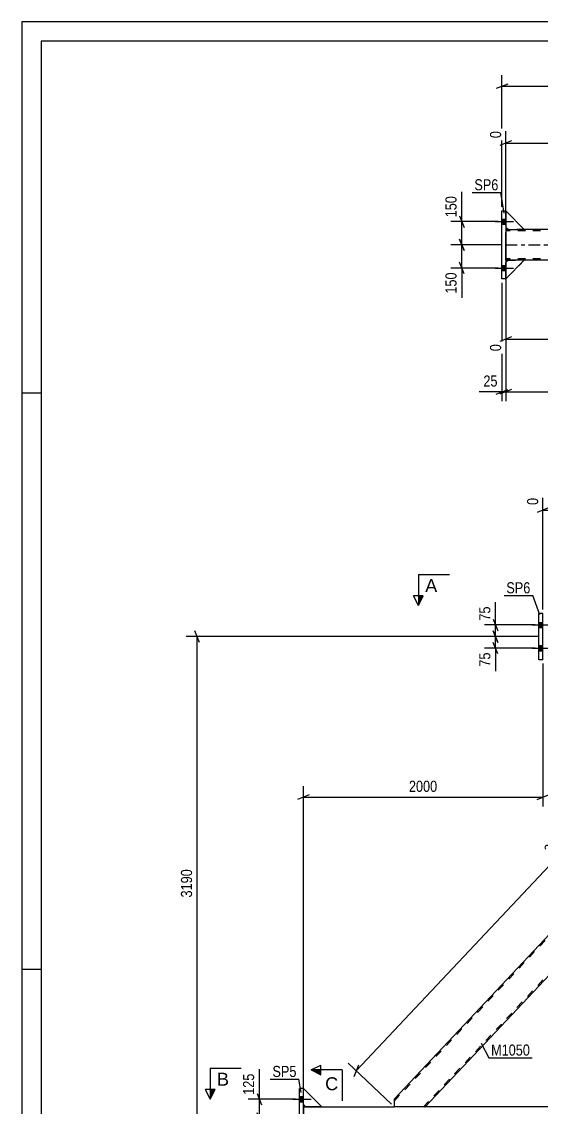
# Model space of a CAD drawing. Header units: millimetres. Extents: x -153 to 1036, y -682 to 159.
# Drawn here: x -152.8 to -18.5, y -121.7 to 158.9 of the extents above; entities that cross this region are included whole.
import ezdxf

# ---------------------------------------------------------------- set-up
doc = ezdxf.new("R2010")
doc.units = ezdxf.units.MM
doc.linetypes.add('DXK_LINE_DOT2', pattern=[3.9198, 1.9599, -1.9599])
doc.linetypes.add('DXK_LINE_DOT3', pattern=[5.9187, 2.979, -0.9799, 0.9799, -0.9799])
doc.styles.add('Arial', font='ARIAL.TTF', dxfattribs={"height": 0.2})
doc.styles.add('Arial Narrow', font='ARIALN.TTF', dxfattribs={"height": 0.2})

# ---------------------------------------------------------------- blocks, each defined once
blk = doc.blocks.new('Unknown-761548098-1163')
at = {"color": 5, "linetype": 'Continuous'}
for p, q in [((1036.19, 158.95), (-152.81, 158.95)), ((-152.81, 158.95), (-152.81, -682.05)), ((1031.19, 153.95), (-147.81, 153.95)), ((-147.81, 153.95), (-147.81, -677.05)), ((-147.81, 62.95), (-152.81, 62.95)), ((-147.81, -86.05), (-152.81, -86.05))]:
    blk.add_line(p, q, dxfattribs=at)
blk = doc.blocks.new('Part-761548098-1551 - 1400')
at = {"color": 2, "linetype": 'Continuous'}
for p, q in [((-81, -138.4), (-81, -116.8)), ((-80, -116.8), (-81, -116.8)), ((-80, -138.4), (-80, -116.8)), ((-80, -138.4), (-81, -138.4))]:
    blk.add_line(p, q, dxfattribs=at)
blk = doc.blocks.new('Part-761548098-1566 - 1400')
at = {"color": 2, "linetype": 'Continuous'}
for p, q in [((-19.1, -6), (-19.1, 6)), ((-18.1, 6), (-19.1, 6)), ((-18.1, -6), (-18.1, 6)), ((-18.1, -6), (-19.1, -6))]:
    blk.add_line(p, q, dxfattribs=at)
blk = doc.blocks.new('Part-761548098-1634 - 1400')
at = {"color": 2, "linetype": 'Continuous'}
for p, q in [((-56.46, -119.54), (50.32, -6)), ((58.26, -8.06), (5.84, -63.8)), ((54.41, -6), (50.38, -6)), ((-48.51, -121.6), (0.9, -69.05)), ((-56.46, -121.6), (-56.46, -119.54)), ((-48.58, -121.6), (-56.46, -121.6))]:
    blk.add_line(p, q, dxfattribs=at)
at = {"color": 7, "linetype": 'DXK_LINE_DOT2'}
for p, q in [((-56.46, -120), (50.76, -6)), ((-48.95, -121.6), (58.26, -7.59)), ((50.38, -6), (50.32, -6)), ((54.41, -6), (58.26, -6)), ((58.26, -6), (58.26, -8.06)), ((0.9, -69.05), (5.84, -63.8)), ((-48.58, -121.6), (-48.51, -121.6))]:
    blk.add_line(p, q, dxfattribs=at)
blk = doc.blocks.new('Part-761548098-1790 - 1400')
at = {"color": 7, "linetype": 'DXK_LINE_DOT2'}
for p, q in [((-80, -121), (-80, -116.8)), ((-80, -116.8), (-75.2, -121.6)), ((-79.4, -121.6), (-80, -121)), ((-75.2, -121.6), (-79.4, -121.6))]:
    blk.add_line(p, q, dxfattribs=at)
blk = doc.blocks.new('Part-761548098-1793 - 1400')
at = {"color": 2, "linetype": 'Continuous'}
for p, q in [((-80, -121), (-80, -116.8)), ((-80, -116.8), (-75.2, -121.6)), ((-79.4, -121.6), (-80, -121)), ((-75.2, -121.6), (-79.4, -121.6))]:
    blk.add_line(p, q, dxfattribs=at)
blk = doc.blocks.new('Part-761548098-1859 - 1400')
at = {"color": 2, "linetype": 'Continuous'}
for p, q in [((-80, -121.6), (-67.2, -121.6)), ((-67.1, -121.6), (-56.46, -121.6)), ((50.38, -121.6), (-48.58, -121.6))]:
    blk.add_line(p, q, dxfattribs=at)
at = {"color": 7, "linetype": 'DXK_LINE_DOT2'}
for p, q in [((-80, -121.6), (-80, -133.6)), ((-48.58, -121.6), (-56.46, -121.6))]:
    blk.add_line(p, q, dxfattribs=at)
blk = doc.blocks.new('Bolt-761548098-2045 - 1400')
at = {"linetype": 'Continuous'}
for points in [[(-81, -118.94), (-81, -120.26), (-80, -120.26), (-80, -118.94)], [(-81, -118.94), (-81, -120.26), (-80, -120.26), (-80, -118.94)], [(-81, -118.94), (-81, -120.26), (-80, -120.26), (-80, -118.94)], [(-81, -123.94), (-81, -125.26), (-80, -125.26), (-80, -123.94)], [(-81, -123.94), (-81, -125.26), (-80, -125.26), (-80, -123.94)], [(-81, -129.94), (-81, -131.26), (-80, -131.26), (-80, -129.94)], [(-81, -129.94), (-81, -131.26), (-80, -131.26), (-80, -129.94)], [(-81, -134.94), (-81, -136.26), (-80, -136.26), (-80, -134.94)], [(-81, -134.94), (-81, -136.26), (-80, -136.26), (-80, -134.94)], [(-81, -134.94), (-81, -136.26), (-80, -136.26), (-80, -134.94)]]:
    blk.add_hatch(color=1, dxfattribs=at).paths.add_polyline_path(points)
at = {"color": 1, "linetype": 'Continuous'}
for p, q in [((-82.76, -119.6), (-78, -119.6)), ((-82.76, -119.6), (-78, -119.6)), ((-82.76, -119.6), (-78, -119.6)), ((-81, -118.94), (-80, -118.94)), ((-81, -118.94), (-80, -118.94)), ((-81, -118.94), (-80, -118.94)), ((-81, -120.26), (-80, -120.26)), ((-81, -120.26), (-80, -120.26)), ((-81, -120.26), (-80, -120.26)), ((-82.76, -124.6), (-78, -124.6)), ((-82.76, -124.6), (-78, -124.6)), ((-81, -123.94), (-80, -123.94)), ((-81, -123.94), (-80, -123.94)), ((-81, -125.26), (-80, -125.26)), ((-81, -125.26), (-80, -125.26)), ((-82.76, -130.6), (-78, -130.6)), ((-82.76, -130.6), (-78, -130.6)), ((-81, -129.94), (-80, -129.94)), ((-81, -129.94), (-80, -129.94)), ((-81, -131.26), (-80, -131.26)), ((-81, -131.26), (-80, -131.26)), ((-82.76, -135.6), (-78, -135.6)), ((-82.76, -135.6), (-78, -135.6)), ((-82.76, -135.6), (-78, -135.6)), ((-81, -134.94), (-80, -134.94)), ((-81, -134.94), (-80, -134.94)), ((-81, -134.94), (-80, -134.94)), ((-81, -136.26), (-80, -136.26)), ((-81, -136.26), (-80, -136.26)), ((-81, -136.26), (-80, -136.26))]:
    blk.add_line(p, q, dxfattribs=at)
blk = doc.blocks.new('Bolt-761548098-2051 - 1400')
at = {"linetype": 'Continuous'}
for points in [[(-19.1, 3.66), (-19.1, 2.34), (-18.1, 2.34), (-18.1, 3.66)], [(-19.1, 3.66), (-19.1, 2.34), (-18.1, 2.34), (-18.1, 3.66)], [(-19.1, -2.34), (-19.1, -3.66), (-18.1, -3.66), (-18.1, -2.34)], [(-19.1, -2.34), (-19.1, -3.66), (-18.1, -3.66), (-18.1, -2.34)]]:
    blk.add_hatch(color=1, dxfattribs=at).paths.add_polyline_path(points)
at = {"color": 1, "linetype": 'Continuous'}
for p, q in [((-20.86, 3), (-16.1, 3)), ((-20.86, 3), (-16.1, 3)), ((-19.1, 3.66), (-18.1, 3.66)), ((-19.1, 3.66), (-18.1, 3.66)), ((-19.1, 2.34), (-18.1, 2.34)), ((-19.1, 2.34), (-18.1, 2.34)), ((-19.1, -2.34), (-18.1, -2.34)), ((-19.1, -2.34), (-18.1, -2.34)), ((-20.86, -3), (-16.1, -3)), ((-20.86, -3), (-16.1, -3)), ((-19.1, -3.66), (-18.1, -3.66)), ((-19.1, -3.66), (-18.1, -3.66))]:
    blk.add_line(p, q, dxfattribs=at)
blk = doc.blocks.new('Part-761548098-4681 - 4503')
at = {"color": 2, "linetype": 'Continuous'}
for p, q in [((-27.08, 105.26), (-27.68, 105.26)), ((-27.68, 98.06), (-27.68, 104.46)), ((49.32, 105.26), (-22.88, 105.26)), ((-27.08, 97.26), (-27.68, 97.26)), ((49.33, 97.26), (-22.88, 97.26))]:
    blk.add_line(p, q, dxfattribs=at)
at = {"color": 7, "linetype": 'DXK_LINE_DOT2'}
for p, q in [((-27.68, 105.26), (-27.68, 104.46)), ((-27.68, 105.26), (-27.68, 105.02)), ((910.31, 104.86), (-27.68, 104.86)), ((-22.88, 105.26), (-27.08, 105.26)), ((-27.68, 97.26), (-27.68, 98.06)), ((910.31, 97.66), (-27.68, 97.66)), ((-22.88, 97.26), (-27.08, 97.26))]:
    blk.add_line(p, q, dxfattribs=at)
at = {"color": 7, "linetype": 'DXK_LINE_DOT3'}
blk.add_line((-27.68, 101.26), (910.31, 101.26), dxfattribs=at)
blk = doc.blocks.new('Part-761548098-4701 - 4503')
at = {"color": 7, "linetype": 'DXK_LINE_DOT2'}
for p, q in [((-27.68, 96.66), (-27.08, 97.26)), ((-22.88, 97.26), (-27.68, 92.46)), ((-27.68, 92.46), (-27.68, 96.66)), ((-27.08, 97.26), (-22.88, 97.26))]:
    blk.add_line(p, q, dxfattribs=at)
blk = doc.blocks.new('Part-761548098-4707 - 4503')
at = {"color": 7, "linetype": 'DXK_LINE_DOT2'}
for p, q in [((-27.68, 96.66), (-27.08, 97.26)), ((-22.88, 97.26), (-27.68, 92.46)), ((-27.68, 92.46), (-27.68, 96.66)), ((-27.08, 97.26), (-22.88, 97.26))]:
    blk.add_line(p, q, dxfattribs=at)
blk = doc.blocks.new('Bolt-761548098-4625 - 4503')
at = {"linetype": 'Continuous'}
for points in [[(-27.68, 106.6), (-27.68, 107.92), (-28.68, 107.92), (-28.68, 106.6)], [(-27.68, 106.6), (-27.68, 107.92), (-28.68, 107.92), (-28.68, 106.6)], [(-27.68, 94.6), (-27.68, 95.92), (-28.68, 95.92), (-28.68, 94.6)], [(-27.68, 94.6), (-27.68, 95.92), (-28.68, 95.92), (-28.68, 94.6)]]:
    blk.add_hatch(color=1, dxfattribs=at).paths.add_polyline_path(points)
at = {"color": 1, "linetype": 'Continuous'}
for p, q in [((-30.44, 107.26), (-25.68, 107.26)), ((-30.44, 107.26), (-25.68, 107.26)), ((-28.68, 107.92), (-27.68, 107.92)), ((-28.68, 107.92), (-27.68, 107.92)), ((-28.68, 106.6), (-27.68, 106.6)), ((-28.68, 106.6), (-27.68, 106.6)), ((-28.68, 95.92), (-27.68, 95.92)), ((-28.68, 95.92), (-27.68, 95.92)), ((-30.44, 95.26), (-25.68, 95.26)), ((-30.44, 95.26), (-25.68, 95.26)), ((-28.68, 94.6), (-27.68, 94.6)), ((-28.68, 94.6), (-27.68, 94.6))]:
    blk.add_line(p, q, dxfattribs=at)
blk = doc.blocks.new('Part-761548098-4704 - 4503')
at = {"color": 2, "linetype": 'Continuous'}
for p, q in [((-27.68, 96.66), (-27.08, 97.26)), ((-22.88, 97.26), (-27.68, 92.46)), ((-27.68, 92.46), (-27.68, 96.66)), ((-22.88, 97.26), (-27.08, 97.26))]:
    blk.add_line(p, q, dxfattribs=at)
blk = doc.blocks.new('Part-761548098-4710 - 4503')
at = {"color": 7, "linetype": 'DXK_LINE_DOT2'}
for p, q in [((-22.88, 105.26), (-27.68, 110.06)), ((-27.68, 110.06), (-27.68, 105.86)), ((-27.68, 105.86), (-27.08, 105.26)), ((-27.08, 105.26), (-22.88, 105.26))]:
    blk.add_line(p, q, dxfattribs=at)
blk = doc.blocks.new('Part-761548098-4713 - 4503')
at = {"color": 2, "linetype": 'Continuous'}
for p, q in [((-22.88, 105.26), (-27.68, 110.06)), ((-27.68, 110.06), (-27.68, 105.86)), ((-27.68, 105.86), (-27.08, 105.26)), ((-27.08, 105.26), (-22.88, 105.26))]:
    blk.add_line(p, q, dxfattribs=at)
blk = doc.blocks.new('Part-761548098-4716 - 4503')
at = {"color": 7, "linetype": 'DXK_LINE_DOT2'}
for p, q in [((-22.88, 105.26), (-27.68, 110.06)), ((-27.68, 110.06), (-27.68, 105.86)), ((-27.68, 105.86), (-27.08, 105.26)), ((-27.08, 105.26), (-22.88, 105.26))]:
    blk.add_line(p, q, dxfattribs=at)
blk = doc.blocks.new('Part-761548098-4739 - 4503')
at = {"color": 2, "linetype": 'Continuous'}
for p, q in [((-28.68, 110.06), (-27.68, 110.06)), ((-28.68, 92.46), (-28.68, 110.06)), ((-27.68, 110.06), (-27.68, 92.46)), ((-27.68, 92.46), (-28.68, 92.46))]:
    blk.add_line(p, q, dxfattribs=at)
blk = doc.blocks.new('StraightDimension-761548098-3275 - 1400')
at = {"color": 7, "linetype": 'Continuous'}
for p, q in [((-18.1, -7), (-18.1, -43.9)), ((-80, -120.6), (-80, -38.65)), ((-78.5, -40.9), (-81.5, -42.1)), ((-80, -41.5), (-18.1, -41.5)), ((-19.6, -42.1), (-16.6, -40.9))]:
    blk.add_line(p, q, dxfattribs=at)
at = {"color": 0}
blk.add_wipeout([(-44.79, -40.75), (-44.79, -36.55), (-53.31, -36.55), (-53.31, -40.75)], dxfattribs=at)
at = {"color": 3, "style": 'Arial Narrow'}
blk.add_text('2000', height=2.863, dxfattribs=at).set_placement((-52.71, -40.15))
blk = doc.blocks.new('StraightDimension-761548098-3308 - 1400')
at = {"color": 7, "linetype": 'Continuous'}
for p, q in [((-20.1, 0), (-110.28, 0)), ((-106.83, -1.5), (-108.03, 1.5)), ((-107.43, -127.6), (-107.43, 0)), ((-108.03, -126.1), (-106.83, -129.1)), ((-81, -127.6), (-110.28, -127.6))]:
    blk.add_line(p, q, dxfattribs=at)
at = {"color": 0}
blk.add_wipeout([(-108.18, -59.54), (-112.38, -59.54), (-112.38, -68.06), (-108.18, -68.06)], dxfattribs=at)
at = {"color": 3, "style": 'Arial Narrow'}
blk.add_text('3190', height=2.863, rotation=90.0002, dxfattribs=at).set_placement((-108.78, -67.46))
blk = doc.blocks.new('StraightDimension-761548098-11897 - 1400')
at = {"color": 7, "linetype": 'Continuous'}
for p, q in [((-20.1, 3), (-33.17, 3)), ((-30.92, 4.5), (-29.72, 1.5)), ((-30.32, 0), (-30.32, 3)), ((-19.1, 0), (-33.17, 0)), ((-29.72, -1.5), (-30.92, 1.5))]:
    blk.add_line(p, q, dxfattribs=at)
at = {"color": 0}
blk.add_wipeout([(-31.07, 8.38), (-35.27, 8.38), (-35.27, 3.52), (-31.07, 3.52)], dxfattribs=at)
at = {"color": 7, "linetype": 'Continuous'}
blk.add_line((-30.32, 3), (-30.32, 8.91), dxfattribs=at)
blk.add_line((-30.32, 3), (-30.32, 8.91), dxfattribs=at)
at = {"color": 3, "style": 'Arial Narrow'}
blk.add_text('75', height=2.863, rotation=90.0002, dxfattribs=at).set_placement((-31.67, 4.12))
blk = doc.blocks.new('StraightDimension-761548098-11898 - 1400')
at = {"color": 7, "linetype": 'Continuous'}
for p, q in [((-19.1, 0), (-33.17, 0)), ((-30.92, 1.5), (-29.72, -1.5)), ((-30.32, -3), (-30.32, 0)), ((-29.72, -4.5), (-30.92, -1.5)), ((-20.1, -3), (-33.17, -3))]:
    blk.add_line(p, q, dxfattribs=at)
at = {"color": 0}
blk.add_wipeout([(-31.07, -3.53), (-35.27, -3.53), (-35.27, -8.38), (-31.07, -8.38)], dxfattribs=at)
at = {"color": 7, "linetype": 'Continuous'}
blk.add_line((-30.32, -3), (-30.32, -8.91), dxfattribs=at)
blk.add_line((-30.32, -3), (-30.32, -8.91), dxfattribs=at)
at = {"color": 3, "style": 'Arial Narrow'}
blk.add_text('75', height=2.863, rotation=90.0002, dxfattribs=at).set_placement((-31.67, -7.78))
blk = doc.blocks.new('StraightDimension-761548098-11916 - 1400')
at = {"color": 7, "linetype": 'Continuous'}
for p, q in [((-82, -119.6), (-94.23, -119.6)), ((-91.98, -118.1), (-90.78, -121.1)), ((-91.38, -124.6), (-91.38, -119.6)), ((-90.78, -126.1), (-91.98, -123.1)), ((-82, -124.6), (-94.23, -124.6))]:
    blk.add_line(p, q, dxfattribs=at)
at = {"color": 0}
blk.add_wipeout([(-92.13, -112.39), (-96.33, -112.39), (-96.33, -119.07), (-92.13, -119.07)], dxfattribs=at)
at = {"color": 7, "linetype": 'Continuous'}
blk.add_line((-91.38, -119.6), (-91.38, -111.87), dxfattribs=at)
blk.add_line((-91.38, -119.6), (-91.38, -111.87), dxfattribs=at)
at = {"color": 3, "style": 'Arial Narrow'}
blk.add_text('125', height=2.863, rotation=90.0002, dxfattribs=at).set_placement((-92.73, -118.47))
blk = doc.blocks.new('StraightDimension-761548098-15268 - 1400')
at = {"color": 7, "linetype": 'Continuous'}
for p, q in [((50.32, -5), (50.32, 41.32)), ((-18.1, 7), (-18.1, 35.84)), ((-16.6, 33.31), (-19.6, 32.11)), ((-18.1, 32.71), (50.32, 32.71)), ((48.82, 32.11), (51.82, 33.31))]:
    blk.add_line(p, q, dxfattribs=at)
at = {"color": 0, "linetype": 'Continuous'}
for points in [[(49.72, 41.92), (45.52, 41.92), (45.52, 33.41), (49.72, 33.41)], [(-18.7, 36.44), (-22.9, 36.44), (-22.9, 33.41), (-18.7, 33.41)]]:
    blk.add_wipeout(points, dxfattribs=at)
at = {"color": 0}
blk.add_wipeout([(20.37, 33.46), (20.37, 37.66), (11.85, 37.66), (11.85, 33.46)], dxfattribs=at)
at = {"color": 3, "linetype": 'Continuous', "style": 'Arial Narrow'}
for s, height, p in [('1710', 2.863, (49.12, 34.01)), ('0', 2.86, (-19.3, 34.01))]:
    blk.add_text(s, height=height, rotation=90.0002, dxfattribs=at).set_placement(p)
at = {"color": 3, "style": 'Arial Narrow'}
blk.add_text('1710', height=2.863, dxfattribs=at).set_placement((12.45, 34.06))
blk = doc.blocks.new('StraightDimension-761548098-19201 - 1400')
at = {"color": 7, "linetype": 'Continuous'}
for p, q in [((49.59, -5.31), (39.36, 4.31)), ((40.84, 0.85), (42.03, 3.86)), ((-66.37, -112.28), (41.43, 2.35)), ((-57.19, -120.91), (-68.45, -110.33)), ((-65.78, -110.78), (-66.96, -113.78))]:
    blk.add_line(p, q, dxfattribs=at)
at = {"color": 0}
blk.add_wipeout([(-10.1, -51.35), (-13.16, -48.47), (-18.99, -54.67), (-15.93, -57.55)], dxfattribs=at)
at = {"color": 3, "style": 'Arial Narrow'}
blk.add_text('3934', height=2.863, rotation=46.7591, dxfattribs=at).set_placement((-15.96, -56.7))
blk = doc.blocks.new('StraightDimension-761548098-11815 - 4503')
at = {"color": 7, "linetype": 'Continuous'}
for p, q in [((-28.68, 111.06), (-28.68, 145.09)), ((-27.18, 142.84), (-30.18, 141.64)), ((-28.68, 142.24), (911.31, 142.24))]:
    blk.add_line(p, q, dxfattribs=at)
blk = doc.blocks.new('StraightDimension-761548098-11749 - 4503')
at = {"color": 7, "linetype": 'Continuous'}
for p, q in [((-27.68, 91.46), (-27.68, 60.88)), ((-26.18, 63.88), (-29.18, 62.68)), ((-27.68, 63.28), (910.32, 63.28))]:
    blk.add_line(p, q, dxfattribs=at)
blk = doc.blocks.new('StraightDimension-761548098-11750 - 4503')
at = {"color": 7, "linetype": 'Continuous'}
for p, q in [((-28.68, 91.46), (-28.68, 60.88)), ((-27.68, 91.46), (-27.68, 60.88)), ((-30.18, 62.68), (-27.18, 63.88)), ((-26.18, 63.88), (-29.18, 62.68)), ((-28.68, 63.28), (-27.68, 63.28))]:
    blk.add_line(p, q, dxfattribs=at)
at = {"color": 0}
blk.add_wipeout([(-29.21, 64.03), (-29.21, 68.23), (-34.06, 68.23), (-34.06, 64.03)], dxfattribs=at)
at = {"color": 7, "linetype": 'Continuous'}
blk.add_line((-28.68, 63.28), (-34.59, 63.28), dxfattribs=at)
blk.add_line((-28.68, 63.28), (-34.59, 63.28), dxfattribs=at)
at = {"color": 3, "style": 'Arial Narrow'}
blk.add_text('25', height=2.863, dxfattribs=at).set_placement((-33.46, 64.63))
blk = doc.blocks.new('StraightDimension-761548098-4860 - 4503')
at = {"color": 7, "linetype": 'Continuous'}
for p, q in [((49.33, 110.77), (49.33, 136.16)), ((-27.68, 106.26), (-27.68, 130.67)), ((-26.18, 128.14), (-29.18, 126.94)), ((-27.68, 127.54), (49.33, 127.54)), ((47.83, 126.94), (50.83, 128.14))]:
    blk.add_line(p, q, dxfattribs=at)
at = {"color": 0, "linetype": 'Continuous'}
for points in [[(48.73, 136.76), (44.53, 136.76), (44.53, 128.24), (48.73, 128.24)], [(-28.28, 131.27), (-32.48, 131.27), (-32.48, 128.24), (-28.28, 128.24)]]:
    blk.add_wipeout(points, dxfattribs=at)
at = {"color": 0}
blk.add_wipeout([(15.08, 128.29), (15.08, 132.49), (6.57, 132.49), (6.57, 128.29)], dxfattribs=at)
at = {"color": 3, "linetype": 'Continuous', "style": 'Arial Narrow'}
for s, height, p in [('1925', 2.863, (48.13, 128.84)), ('0', 2.86, (-28.88, 128.84))]:
    blk.add_text(s, height=height, rotation=90.0002, dxfattribs=at).set_placement(p)
at = {"color": 3, "style": 'Arial Narrow'}
blk.add_text('1925', height=2.863, dxfattribs=at).set_placement((7.17, 128.89))
blk = doc.blocks.new('StraightDimension-761548098-11708 - 4503')
at = {"color": 7, "linetype": 'Continuous'}
for p, q in [((-27.68, 96.26), (-27.68, 73.76)), ((49.33, 87.89), (49.33, 68.27)), ((-26.18, 77.49), (-29.18, 76.29)), ((-27.68, 76.89), (49.33, 76.89)), ((47.83, 76.29), (50.83, 77.49))]:
    blk.add_line(p, q, dxfattribs=at)
at = {"color": 0}
blk.add_wipeout([(15.08, 77.64), (15.08, 81.84), (6.57, 81.84), (6.57, 77.64)], dxfattribs=at)
at = {"color": 0, "linetype": 'Continuous'}
for points in [[(-28.28, 76.19), (-32.48, 76.19), (-32.48, 73.16), (-28.28, 73.16)], [(48.73, 76.19), (44.53, 76.19), (44.53, 67.67), (48.73, 67.67)]]:
    blk.add_wipeout(points, dxfattribs=at)
at = {"color": 3, "style": 'Arial Narrow'}
blk.add_text('1925', height=2.863, dxfattribs=at).set_placement((7.17, 78.24))
at = {"color": 3, "linetype": 'Continuous', "style": 'Arial Narrow'}
for s, height, p in [('0', 2.86, (-28.88, 73.76)), ('1925', 2.863, (48.13, 68.27))]:
    blk.add_text(s, height=height, rotation=90.0002, dxfattribs=at).set_placement(p)
blk = doc.blocks.new('StraightDimension-761548098-11826 - 4503')
at = {"color": 7, "linetype": 'Continuous'}
for p, q in [((-29.68, 107.26), (-41.91, 107.26)), ((-39.66, 108.76), (-38.46, 105.76)), ((-39.06, 101.26), (-39.06, 107.26)), ((-28.68, 101.26), (-41.91, 101.26)), ((-38.46, 99.76), (-39.66, 102.76))]:
    blk.add_line(p, q, dxfattribs=at)
at = {"color": 0}
blk.add_wipeout([(-39.81, 114.47), (-44.01, 114.47), (-44.01, 107.78), (-39.81, 107.78)], dxfattribs=at)
at = {"color": 7, "linetype": 'Continuous'}
blk.add_line((-39.06, 107.26), (-39.06, 114.99), dxfattribs=at)
blk.add_line((-39.06, 107.26), (-39.06, 114.99), dxfattribs=at)
at = {"color": 3, "style": 'Arial Narrow'}
blk.add_text('150', height=2.863, rotation=90.0002, dxfattribs=at).set_placement((-40.41, 108.38))
blk = doc.blocks.new('StraightDimension-761548098-11827 - 4503')
at = {"color": 7, "linetype": 'Continuous'}
for p, q in [((-28.68, 101.26), (-41.91, 101.26)), ((-39.66, 102.76), (-38.46, 99.76)), ((-39.06, 95.26), (-39.06, 101.26)), ((-38.46, 93.76), (-39.66, 96.76)), ((-29.68, 95.26), (-41.91, 95.26))]:
    blk.add_line(p, q, dxfattribs=at)
at = {"color": 0}
blk.add_wipeout([(-39.81, 94.73), (-44.01, 94.73), (-44.01, 88.05), (-39.81, 88.05)], dxfattribs=at)
at = {"color": 7, "linetype": 'Continuous'}
blk.add_line((-39.06, 95.26), (-39.06, 87.52), dxfattribs=at)
blk.add_line((-39.06, 95.26), (-39.06, 87.52), dxfattribs=at)
at = {"color": 3, "style": 'Arial Narrow'}
blk.add_text('150', height=2.863, rotation=90.0002, dxfattribs=at).set_placement((-40.41, 88.65))
blk = doc.blocks.new('Mark-761548098-1562 - 1400')
at = {"color": 0}
blk.add_wipeout([(-21.32, 11.17), (-21.32, 14.17), (-27.53, 14.17), (-27.53, 11.17)], dxfattribs=at)
blk.add_wipeout([(-21.32, 11.17), (-21.32, 14.17), (-27.53, 14.17), (-27.53, 11.17)], dxfattribs=at)
at = {"color": 30, "linetype": 'Continuous'}
for p in [(-28.13, 10.57), (-18.89, 5.59)]:
    blk.add_line(p, (-20.72, 10.57), dxfattribs=at)
at = {"color": 3, "style": 'Arial Narrow'}
blk.add_text('SP6', height=2.863, dxfattribs=at).set_placement((-27.53, 11.17))
blk = doc.blocks.new('Mark-761548098-1547 - 1400')
at = {"color": 0}
blk.add_wipeout([(-81.78, -113.86), (-81.78, -110.86), (-87.99, -110.86), (-87.99, -113.86)], dxfattribs=at)
blk.add_wipeout([(-81.78, -113.86), (-81.78, -110.86), (-87.99, -110.86), (-87.99, -113.86)], dxfattribs=at)
at = {"color": 30, "linetype": 'Continuous'}
for p in [(-88.59, -114.46), (-80.57, -117.86)]:
    blk.add_line(p, (-81.18, -114.46), dxfattribs=at)
at = {"color": 3, "style": 'Arial Narrow'}
blk.add_text('SP5', height=2.863, dxfattribs=at).set_placement((-87.99, -113.86))
blk = doc.blocks.new('Mark-761548098-1630 - 1400')
at = {"color": 0}
blk.add_wipeout([(-21.42, -108.33), (-21.42, -105.33), (-31.47, -105.33), (-31.47, -108.33)], dxfattribs=at)
blk.add_wipeout([(-21.42, -108.33), (-21.42, -105.33), (-31.47, -105.33), (-31.47, -108.33)], dxfattribs=at)
at = {"color": 30, "linetype": 'Continuous'}
for p, q in [((-34.02, -105.12), (-32.07, -108.93)), ((-32.07, -108.93), (-20.82, -108.93))]:
    blk.add_line(p, q, dxfattribs=at)
at = {"color": 3, "style": 'Arial Narrow'}
blk.add_text('M1050', height=2.863, dxfattribs=at).set_placement((-31.47, -108.33))
blk = doc.blocks.new('SectionMark-761548098-3608 - 1400')
at = {"color": 6, "linetype": 'Continuous'}
for p, q in [((-104.09, -111.6), (-104.09, -119.6)), ((-104.09, -119.6), (-105.34, -117.1))]:
    blk.add_line(p, q, dxfattribs=at)
at = {"color": 0, "linetype": 'Continuous'}
blk.add_wipeout([(-99.23, -116.1), (-99.23, -112.6), (-102.34, -112.6), (-102.34, -116.1)], dxfattribs=at)
at = {"linetype": 'Continuous'}
blk.add_hatch(color=6, dxfattribs=at).paths.add_polyline_path([(-104.09, -117.1), (-102.84, -117.1), (-104.09, -119.6)])
at = {"color": 6, "linetype": 'Continuous'}
for p, q in [((-104.09, -111.6), (-96.09, -111.6)), ((-102.84, -117.1), (-105.34, -117.1)), ((-104.09, -119.6), (-102.84, -117.1))]:
    blk.add_line(p, q, dxfattribs=at)
at = {"color": 3, "linetype": 'Continuous', "style": 'Arial'}
blk.add_text('B', height=3.34, dxfattribs=at).set_placement((-102.34, -116.1))
blk = doc.blocks.new('SectionMark-761548098-3576 - 1400')
at = {"color": 6, "linetype": 'Continuous'}
for p, q in [((-78, -112.03), (-75.5, -110.78)), ((-70, -112.03), (-78, -112.03)), ((-70, -142.2), (-78, -142.2)), ((-75.5, -143.45), (-78, -142.2))]:
    blk.add_line(p, q, dxfattribs=at)
at = {"color": 0, "linetype": 'Continuous'}
for points in [[(-71, -117.28), (-71, -113.78), (-74.37, -113.78), (-74.37, -117.28)], [(-71, -140.45), (-71, -136.95), (-74.37, -136.95), (-74.37, -140.45)]]:
    blk.add_wipeout(points, dxfattribs=at)
at = {"linetype": 'Continuous'}
for points in [[(-75.5, -112.03), (-75.5, -113.28), (-78, -112.03)], [(-75.5, -140.95), (-75.5, -142.2), (-78, -142.2)]]:
    blk.add_hatch(color=6, dxfattribs=at).paths.add_polyline_path(points)
at = {"color": 6, "linetype": 'Continuous'}
for p, q in [((-78, -112.03), (-75.5, -113.28)), ((-75.5, -113.28), (-75.5, -110.78)), ((-70, -112.03), (-70, -120.03)), ((-70, -142.2), (-70, -134.2)), ((-78, -142.2), (-75.5, -140.95)), ((-75.5, -140.95), (-75.5, -143.45))]:
    blk.add_line(p, q, dxfattribs=at)
at = {"color": 3, "linetype": 'Continuous', "style": 'Arial'}
for p in [(-74.37, -117.28), (-74.37, -140.45)]:
    blk.add_text('C', height=3.34, dxfattribs=at).set_placement(p)
blk = doc.blocks.new('SectionMark-761548098-3604 - 1400')
at = {"color": 6, "linetype": 'Continuous'}
for p, q in [((-50.25, 16), (-50.25, 8)), ((-50.25, 8), (-51.5, 10.5))]:
    blk.add_line(p, q, dxfattribs=at)
at = {"color": 0, "linetype": 'Continuous'}
blk.add_wipeout([(-45.39, 11.5), (-45.39, 15), (-48.5, 15), (-48.5, 11.5)], dxfattribs=at)
at = {"linetype": 'Continuous'}
blk.add_hatch(color=6, dxfattribs=at).paths.add_polyline_path([(-50.25, 10.5), (-49, 10.5), (-50.25, 8)])
at = {"color": 6, "linetype": 'Continuous'}
for p, q in [((-50.25, 16), (-42.25, 16)), ((-49, 10.5), (-51.5, 10.5)), ((-50.25, 8), (-49, 10.5))]:
    blk.add_line(p, q, dxfattribs=at)
at = {"color": 3, "linetype": 'Continuous', "style": 'Arial'}
blk.add_text('A', height=3.34, dxfattribs=at).set_placement((-48.5, 11.5))
blk = doc.blocks.new('Mark-761548098-4735 - 4503')
at = {"color": 0}
blk.add_wipeout([(-29.59, 115.36), (-29.59, 118.36), (-35.8, 118.36), (-35.8, 115.36)], dxfattribs=at)
blk.add_wipeout([(-29.59, 115.36), (-29.59, 118.36), (-35.8, 118.36), (-35.8, 115.36)], dxfattribs=at)
at = {"color": 30, "linetype": 'Continuous'}
for p in [(-36.4, 114.76), (-28.08, 109.41)]:
    blk.add_line(p, (-28.99, 114.76), dxfattribs=at)
at = {"color": 3, "style": 'Arial Narrow'}
blk.add_text('SP6', height=2.863, dxfattribs=at).set_placement((-35.8, 115.36))

msp = doc.modelspace()

# ---------------------------------------------------------------- block references
for name in ['Unknown-761548098-1163', 'Part-761548098-4739 - 4503', 'Part-761548098-4710 - 4503', 'Part-761548098-4713 - 4503', 'Part-761548098-4716 - 4503', 'Bolt-761548098-4625 - 4503', 'Part-761548098-4681 - 4503', 'Part-761548098-4701 - 4503', 'Part-761548098-4707 - 4503', 'Part-761548098-4704 - 4503', 'Part-761548098-1566 - 1400', 'Bolt-761548098-2051 - 1400', 'Part-761548098-1634 - 1400', 'Part-761548098-1551 - 1400', 'Part-761548098-1790 - 1400', 'Part-761548098-1793 - 1400', 'Bolt-761548098-2045 - 1400', 'Part-761548098-1859 - 1400']:
    msp.add_blockref(name, (0, 0))

# ---------------------------------------------------------------- next in the draw order: block references
for name in ['StraightDimension-761548098-11815 - 4503', 'StraightDimension-761548098-11749 - 4503', 'StraightDimension-761548098-3275 - 1400']:
    msp.add_blockref(name, (0, 0))

# ---------------------------------------------------------------- next in the draw order: block references
for name in ['StraightDimension-761548098-4860 - 4503', 'StraightDimension-761548098-11750 - 4503', 'StraightDimension-761548098-3308 - 1400']:
    msp.add_blockref(name, (0, 0))

# ---------------------------------------------------------------- next in the draw order: block references
for name in ['StraightDimension-761548098-11826 - 4503', 'StraightDimension-761548098-11708 - 4503', 'StraightDimension-761548098-11897 - 1400', 'StraightDimension-761548098-11916 - 1400']:
    msp.add_blockref(name, (0, 0))

# ---------------------------------------------------------------- next in the draw order: block references
for name in ['Mark-761548098-4735 - 4503', 'StraightDimension-761548098-11827 - 4503', 'StraightDimension-761548098-11898 - 1400', 'Mark-761548098-1547 - 1400']:
    msp.add_blockref(name, (0, 0))

# ---------------------------------------------------------------- next in the draw order: block references
msp.add_blockref('StraightDimension-761548098-15268 - 1400', (0, 0))

# ---------------------------------------------------------------- next in the draw order: block references
msp.add_blockref('StraightDimension-761548098-19201 - 1400', (0, 0))

# ---------------------------------------------------------------- next in the draw order: block references
for name in ['Mark-761548098-1562 - 1400', 'Mark-761548098-1630 - 1400', 'SectionMark-761548098-3608 - 1400']:
    msp.add_blockref(name, (0, 0))

# ---------------------------------------------------------------- next in the draw order: block references
for name in ['SectionMark-761548098-3604 - 1400', 'SectionMark-761548098-3576 - 1400']:
    msp.add_blockref(name, (0, 0))

doc.saveas('drawing.dxf')
